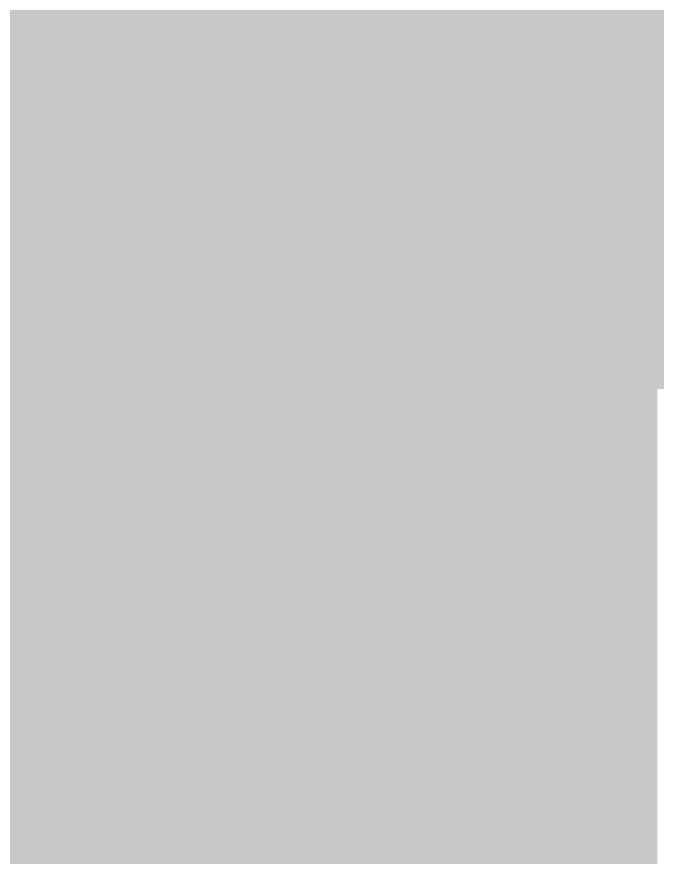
# Model space of a CAD drawing. Header units: inches. Extents: x -10205 to 13964, y -460 to 30702.
# Drawn here: x -3367.5851 to -3367.5237, y 10010.0445 to 10010.1251 of the extents above; entities that cross this region are included whole.
import ezdxf

# ---------------------------------------------------------------- set-up
doc = ezdxf.new("R2010")
doc.units = ezdxf.units.IN
doc.header["$MEASUREMENT"] = 0
doc.layers.add('A-FLOR-5', color=192, linetype='Continuous', lineweight=5)
doc.layers.add('A-WALL-7', color=113, linetype='Continuous', lineweight=5)

msp = doc.modelspace()

# ---------------------------------------------------------------- hatches: boundary and pattern name
at = {"layer": 'A-FLOR-5'}
h = msp.add_hatch(color=256, dxfattribs=at)
h.paths.add_polyline_path([(-3703.523737, 9897.389396), (-3353.423737, 9897.389396), (-3353.423737, 9954.801896), (-3367.523737, 9954.801896), (-3367.523737, 10010.089396), (-3444.511237, 10010.089396), (-3444.511237, 10009.589396), (-3482.536237, 10009.589396), (-3482.536237, 10010.089396), (-3607.197134, 10010.089396), (-3607.197134, 10002.642057), (-3635.197134, 10002.642057), (-3635.197134, 10010.089396), (-3674.911237, 10010.089396), (-3674.911237, 10009.589396), (-3703.523737, 10009.589396), (-3703.523737, 9899.022815)], flags=0)
h.paths.add_polyline_path([(-3305.423737, 9897.389396), (-3137.123737, 9897.389396), (-3137.123737, 9954.801896), (-3305.423737, 9954.801896), (-3305.423737, 9899.022815)], flags=0)
h.paths.add_polyline_path([(-2897.123737, 9897.389396), (-2637.923737, 9897.389396), (-2637.923737, 9954.801896), (-2897.123737, 9954.801896), (-2897.123737, 9899.022815)], flags=0)
h.paths.add_polyline_path([(-2253.923737, 9897.389396), (-2253.923737, 9954.801896), (-2561.123737, 9954.801896), (-2561.123737, 9897.389396), (-2274.915564, 9897.389396)], flags=0)
h.paths.add_polyline_path([(-1941.223737, 9897.389396), (-1941.223737, 12088.589396), (-2061.923737, 12088.589396), (-2061.923737, 12086.089396), (-2097.823737, 12086.089396), (-2097.823737, 12047.414396), (-2097.323737, 12047.414396), (-2097.323737, 12009.389396), (-2097.823737, 12009.389396), (-2097.823737, 12009.014396), (-2097.323737, 12009.014396), (-2097.323737, 11970.989396), (-2097.823737, 11970.989396), (-2097.823737, 11916.250493), (-2091.448737, 11916.250493), (-2091.448737, 11888.250493), (-2097.823737, 11888.250493), (-2097.823737, 11740.214396), (-2097.323737, 11740.214396), (-2097.323737, 11702.189396), (-2097.823737, 11702.189396), (-2097.823737, 11663.789396), (-2097.323737, 11663.789396), (-2097.323737, 11625.764396), (-2097.823737, 11625.764396), (-2097.823737, 11476.978299), (-2089.448737, 11476.978299), (-2089.448737, 11448.978299), (-2097.823737, 11448.978299), (-2097.823737, 11394.989396), (-2097.323737, 11394.989396), (-2097.323737, 11356.964396), (-2097.823737, 11356.964396), (-2097.823737, 11356.589396), (-2097.323737, 11356.589396), (-2097.323737, 11318.564396), (-2097.823737, 11318.564396), (-2097.823737, 11277.289396), (-2138.911237, 11277.289396), (-2138.911237, 11276.789396), (-2214.961237, 11276.789396), (-2214.961237, 11277.289396), (-2215.523737, 11277.289396), (-2215.523737, 11164.589396), (-2369.123737, 11164.589396), (-2369.123737, 11277.289396), (-2369.311237, 11277.289396), (-2369.311237, 11276.789396), (-2407.336237, 11276.789396), (-2407.336237, 11277.289396), (-2484.323737, 11277.289396), (-2484.323737, 11164.589396), (-2637.923737, 11164.589396), (-2637.923737, 11277.289396), (-2676.511237, 11277.289396), (-2676.511237, 11276.789396), (-2714.536237, 11276.789396), (-2714.536237, 11277.289396), (-2714.723737, 11277.289396), (-2714.723737, 11164.589396), (-2868.323737, 11164.589396), (-2868.323737, 11277.289396), (-2868.511237, 11277.289396), (-2868.511237, 11276.789396), (-2906.536237, 11276.789396), (-2906.536237, 11277.289396), (-2983.523737, 11277.289396), (-2983.523737, 11164.589396), (-3137.123737, 11164.589396), (-3137.123737, 11277.289396), (-3137.311237, 11277.289396), (-3137.311237, 11276.789396), (-3175.336237, 11276.789396), (-3175.336237, 11277.289396), (-3213.923737, 11277.289396), (-3213.923737, 11164.589396), (-3367.523737, 11164.589396), (-3367.523737, 11277.289396), (-3405.923737, 11277.289396), (-3405.923737, 11164.214396), (-3405.423737, 11164.214396), (-3405.423737, 11126.189396), (-3405.923737, 11126.189396), (-3405.923737, 11049.389396), (-2983.523737, 11049.389396), (-2983.523737, 10823.801896), (-2906.536237, 10823.801896), (-2906.536237, 10824.301896), (-2868.511237, 10824.301896), (-2868.511237, 10823.801896), (-2868.323737, 10823.801896), (-2868.323737, 10934.189396), (-2714.723737, 10934.189396), (-2714.723737, 10823.801896), (-2714.536237, 10823.801896), (-2714.536237, 10824.301896), (-2676.511237, 10824.301896), (-2676.511237, 10823.801896), (-2637.923737, 10823.801896), (-2637.923737, 10934.189396), (-2484.323737, 10934.189396), (-2484.323737, 10823.801896), (-2407.336237, 10823.801896), (-2407.336237, 10824.301896), (-2369.311237, 10824.301896), (-2369.311237, 10823.801896), (-2369.123737, 10823.801896), (-2369.123737, 10934.189396), (-2215.523737, 10934.189396), (-2215.523737, 10823.801896), (-2214.961237, 10823.801896), (-2214.961237, 10824.301896), (-2138.911237, 10824.301896), (-2138.911237, 10823.801896), (-2102.723737, 10823.801896), (-2102.723737, 10780.214396), (-2102.223737, 10780.214396), (-2102.223737, 10742.189396), (-2102.723737, 10742.189396), (-2102.723737, 10741.814396), (-2102.223737, 10741.814396), (-2102.223737, 10703.789396), (-2102.723737, 10703.789396), (-2102.723737, 10649.800493), (-2089.448737, 10649.800493), (-2089.448737, 10621.800493), (-2102.723737, 10621.800493), (-2102.723737, 10511.414396), (-2102.223737, 10511.414396), (-2102.223737, 10473.389396), (-2102.723737, 10473.389396), (-2102.723737, 10357.814396), (-2102.223737, 10357.814396), (-2102.223737, 10319.789396), (-2102.723737, 10319.789396), (-2102.723737, 10210.528299), (-2091.448737, 10210.528299), (-2091.448737, 10182.528299), (-2102.723737, 10182.528299), (-2102.723737, 10127.414396), (-2102.223737, 10127.414396), (-2102.223737, 10089.389396), (-2102.723737, 10089.389396), (-2102.723737, 10089.014396), (-2102.223737, 10089.014396), (-2102.223737, 10050.989396), (-2102.723737, 10050.989396), (-2102.723737, 10012.689396), (-2061.923737, 10012.689396), (-2061.923737, 9897.389396), (-1946.223816, 9897.389396)], flags=0)
h.paths.add_polyline_path([(-3606.199439, 10005.939396), (-3606.199439, 10009.939396), (-3598.199439, 10009.939396), (-3598.199439, 10005.939396)], flags=0)
at = {"layer": 'A-WALL-7'}
h = msp.add_hatch(color=256, dxfattribs=at)
h.paths.add_polyline_path([(-2103.473737, 10010.089396), (-2103.473737, 10010.839396), (-2138.911237, 10010.839396), (-2138.911237, 10010.089396), (-2105.754147, 10010.089396)], flags=0)
h.paths.add_polyline_path([(-3252.136237, 10010.089396), (-3252.136237, 10010.839396), (-3310.498737, 10010.839396), (-3310.498737, 10010.089396), (-3272.873737, 10010.089396)], flags=0)
h.paths.add_polyline_path([(-3175.711237, 10010.089396), (-3098.536237, 10010.089396), (-3098.536237, 10010.839396), (-3175.711237, 10010.839396), (-3175.711237, 10010.189396)], flags=0)
h.paths.add_polyline_path([(-3016.398737, 10010.089396), (-3016.398737, 10010.839396), (-3060.511237, 10010.839396), (-3060.511237, 10010.089396), (-3019.123737, 10010.089396)], flags=0)
h.paths.add_polyline_path([(-2214.961237, 10010.089396), (-2214.961237, 10010.839396), (-2281.511237, 10010.839396), (-2281.511237, 10010.089396), (-2274.915564, 10010.089396)], flags=0)
h.paths.add_polyline_path([(-2319.536237, 10010.089396), (-2319.536237, 10010.839396), (-2369.311237, 10010.839396), (-2369.311237, 10010.089396)], flags=0)
h.paths.add_polyline_path([(-2978.373737, 10010.089396), (-2906.536237, 10010.089396), (-2906.536237, 10010.839396), (-2978.373737, 10010.839396), (-2978.373737, 10010.189396)], flags=0)
h.paths.add_polyline_path([(-2482.623244, 10010.089396), (-2407.336237, 10010.089396), (-2407.336237, 10010.839396), (-2443.673737, 10010.839396), (-2443.548737, 10010.714396), (-2563.498737, 10010.714396), (-2563.373737, 10010.839396), (-2575.923737, 10010.839396), (-2575.923737, 10010.089396), (-2547.325939, 10010.089396)], flags=0)
h.paths.add_polyline_path([(-2868.511237, 10010.089396), (-2791.336237, 10010.089396), (-2791.336237, 10010.839396), (-2868.511237, 10010.839396), (-2868.511237, 10010.189396)], flags=0)
h.paths.add_polyline_path([(-2753.311237, 10010.089396), (-2714.536237, 10010.089396), (-2714.536237, 10010.839396), (-2753.311237, 10010.839396), (-2753.311237, 10010.189396)], flags=0)
h.paths.add_polyline_path([(-2615.923737, 10010.089396), (-2615.923737, 10010.839396), (-2676.511237, 10010.839396), (-2676.511237, 10010.089396), (-2637.923737, 10010.089396)], flags=0)
h.paths.add_polyline_path([(-3348.523737, 10010.089396), (-3348.523737, 10010.839396), (-3444.511237, 10010.839396), (-3444.511237, 10010.089396), (-3366.76111, 10010.089396)], flags=0)
h.paths.add_polyline_path([(-3214.111237, 10010.089396), (-3213.736237, 10010.089396), (-3213.736237, 10010.839396), (-3214.111237, 10010.839396), (-3214.111237, 10010.189396)], flags=0)
h.paths.add_polyline_path([(-3830.653524, 10010.089396), (-3751.336237, 10010.089396), (-3751.336237, 10010.839396), (-3830.723737, 10010.839396), (-3830.723737, 10010.089396)], flags=0)
h.paths.add_polyline_path([(-3713.311237, 10010.089396), (-3712.936237, 10010.089396), (-3712.936237, 10010.839396), (-3713.311237, 10010.839396), (-3713.311237, 10010.589396)], flags=0)
h.paths.add_polyline_path([(-3482.536237, 10010.089396), (-3482.536237, 10010.839396), (-3674.911237, 10010.839396), (-3674.911237, 10010.089396), (-3521.161644, 10010.089396)], flags=0)

doc.saveas('drawing.dxf')
